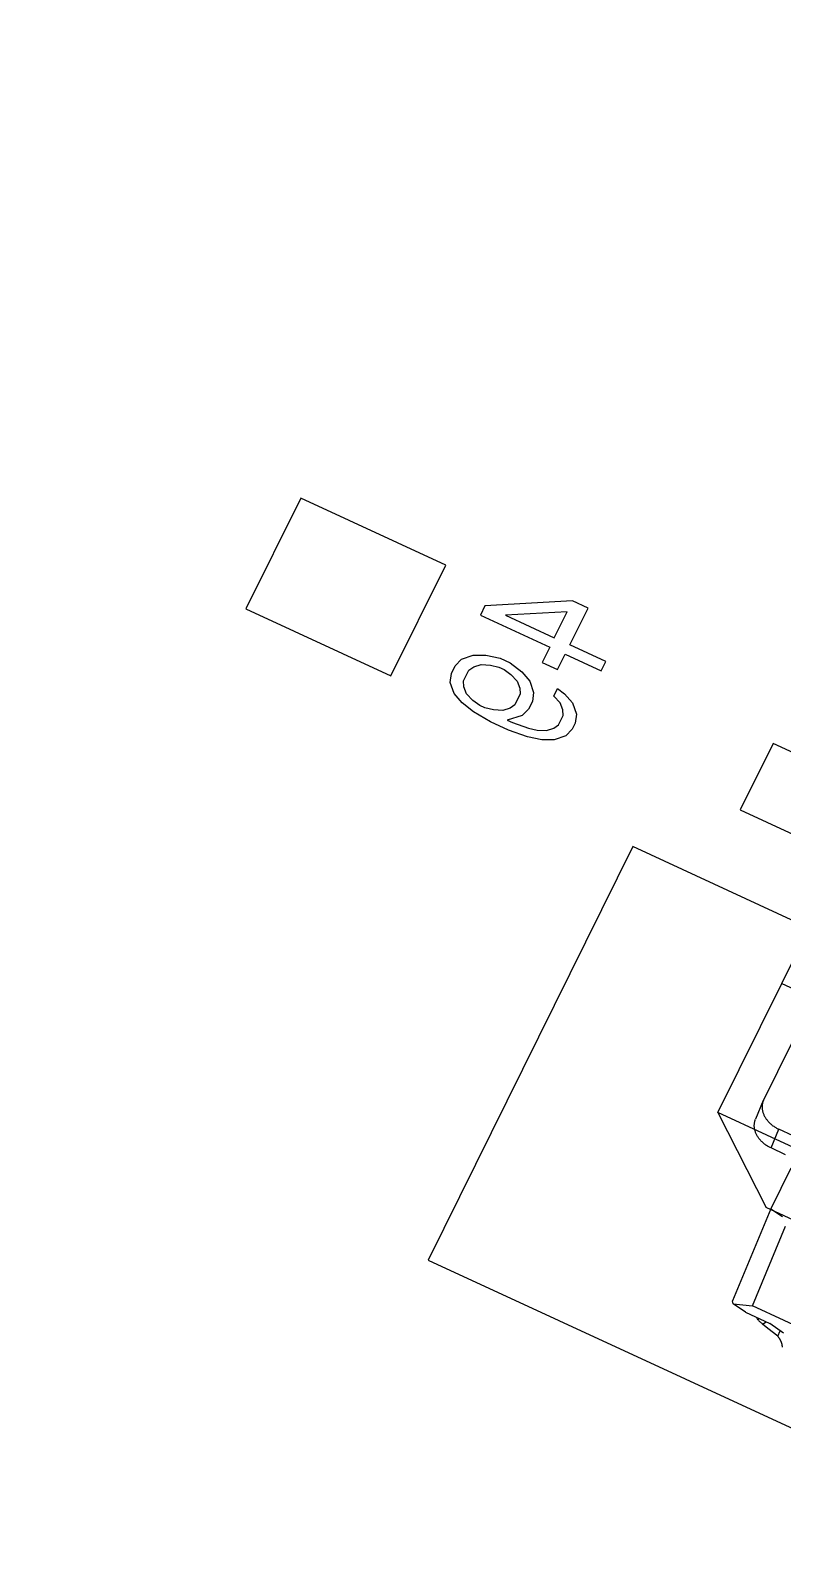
# Model space of a CAD drawing. Header units: millimetres. Extents: x 7 to 507, y -14 to 339.
# Drawn here: x 56.436 to 57.565, y 257.159 to 259.454 of the extents above; entities that cross this region are included whole.
import ezdxf

# ---------------------------------------------------------------- set-up
doc = ezdxf.new("R2010")
doc.units = ezdxf.units.MM
doc.header["$LTSCALE"] = 23.1
doc.layers.get('0').update_dxf_attribs({"linetype": 'CONTINUOUS'})
for name, color, linetype in [('01_ASM_ALL_AXIS', 7, 'CONTINUOUS'), ('_139725', 7, 'CONTINUOUS'), ('_424072', 7, 'CONTINUOUS')]:
    doc.layers.add(name, color=color, linetype=linetype)
doc.styles.get("Standard").update_dxf_attribs({"font": 'simplex.shx', "width": 0.8})
doc.dimstyles.get("Standard").update_dxf_attribs({"dimtxt": 3, "dimasz": 3, "dimexe": 2, "dimexo": 0.35, "dimtad": 1, "dimdec": 3, "dimzin": 0, "dimdsep": 46, "dimtxsty": 'Standard', "dimcen": 0.09, "dimadec": 3, "dimazin": 0, "dimtol": 1, "dimtp": 0.001, "dimtm": 0.001, "dimtfac": 1, "dimtdec": 3, "dimtofl": 0, "dimtmove": 0, "dimatfit": 3, "dimfxl": 0, "dimtolj": 1, "dimtzin": 0, "dimarcsym": 0})

msp = doc.modelspace()

# ---------------------------------------------------------------- linework, layer by layer
at = {"color": 4}
for p, q in [((57.5512, 258.3833), (57.5017, 258.2835)), ((57.8197, 258.2592), (57.5512, 258.3833)), ((57.5017, 258.2835), (57.7703, 258.1595)), ((57.4684, 257.8289), (57.5644, 258.0229)), ((57.5644, 258.0229), (57.7677, 257.929)), ((57.6208, 257.7585), (57.4684, 257.8289))]:
    msp.add_line(p, q, dxfattribs=at)
at = {"color": 1}
for p, q in [((57.3407, 258.2284), (57.0332, 257.6075)), ((57.6056, 258.1061), (57.3407, 258.2284)), ((57.5644, 258.0229), (57.6056, 258.1061)), ((57.4684, 257.8289), (57.5406, 257.6865)), ((57.6603, 257.6312), (57.5406, 257.6865)), ((57.0332, 257.6075), (58.5576, 256.9035))]:
    msp.add_line(p, q, dxfattribs=at)
at = {"layer": '01_ASM_ALL_AXIS', "color": 4}
for p, q in [((56.8417, 258.7518), (56.7594, 258.5854)), ((57.0595, 258.6512), (56.8417, 258.7518)), ((56.9771, 258.4849), (57.0595, 258.6512)), ((56.7594, 258.5854), (56.9771, 258.4849)), ((57.1184, 258.5899), (57.1115, 258.5761)), ((57.2501, 258.5972), (57.1184, 258.5899)), ((57.2458, 258.5311), (57.2732, 258.5865)), ((57.2732, 258.5865), (57.2501, 258.5972)), ((57.1115, 258.5761), (57.2157, 258.5279)), ((57.2421, 258.5811), (57.1493, 258.5757)), ((57.1493, 258.5757), (57.2226, 258.5418)), ((57.2226, 258.5418), (57.2421, 258.5811)), ((57.0833, 258.5096), (57.1006, 258.5158)), ((57.1006, 258.5158), (57.1195, 258.5156)), ((57.1195, 258.5156), (57.1411, 258.5113)), ((57.2157, 258.5279), (57.2043, 258.5048)), ((57.2275, 258.4941), (57.2389, 258.5172)), ((57.2389, 258.5172), (57.293, 258.4923)), ((57.2998, 258.5061), (57.2458, 258.5311)), ((57.068, 258.4883), (57.0737, 258.4999)), ((57.0737, 258.4999), (57.0833, 258.5096)), ((57.0862, 258.4771), (57.0942, 258.4932)), ((57.0942, 258.4932), (57.1015, 258.4984)), ((57.1015, 258.4984), (57.1126, 258.5018)), ((57.1126, 258.5018), (57.1265, 258.501)), ((57.1265, 258.501), (57.1392, 258.498)), ((57.1392, 258.498), (57.147, 258.4944)), ((57.1411, 258.5113), (57.1565, 258.5042)), ((57.147, 258.4944), (57.1574, 258.4868)), ((57.1565, 258.5042), (57.1736, 258.4907)), ((57.2043, 258.5048), (57.2275, 258.4941)), ((57.293, 258.4923), (57.2998, 258.5061)), ((57.0662, 258.475), (57.068, 258.4883)), ((57.072, 258.4581), (57.0662, 258.475)), ((57.0866, 258.4684), (57.0862, 258.4771)), ((57.1574, 258.4868), (57.1667, 258.4768)), ((57.1667, 258.4768), (57.171, 258.4663)), ((57.1736, 258.4907), (57.1856, 258.4766)), ((57.1856, 258.4766), (57.1914, 258.4597)), ((57.084, 258.444), (57.072, 258.4581)), ((57.0909, 258.4579), (57.0866, 258.4684)), ((57.1002, 258.4479), (57.0909, 258.4579)), ((57.1106, 258.4402), (57.1002, 258.4479)), ((57.1714, 258.4576), (57.1634, 258.4414)), ((57.171, 258.4663), (57.1714, 258.4576)), ((57.1896, 258.4464), (57.1839, 258.4348)), ((57.1914, 258.4597), (57.1896, 258.4464)), ((57.2219, 258.4541), (57.2276, 258.4657)), ((57.2312, 258.4442), (57.2219, 258.4541)), ((57.2276, 258.4657), (57.2381, 258.458)), ((57.2381, 258.458), (57.2501, 258.444)), ((57.1011, 258.4305), (57.084, 258.444)), ((57.1269, 258.4157), (57.1011, 258.4305)), ((57.1184, 258.4367), (57.1106, 258.4402)), ((57.1311, 258.4336), (57.1184, 258.4367)), ((57.145, 258.4329), (57.1311, 258.4336)), ((57.1561, 258.4363), (57.145, 258.4329)), ((57.1743, 258.425), (57.152, 258.4183)), ((57.1634, 258.4414), (57.1561, 258.4363)), ((57.1839, 258.4348), (57.1743, 258.425)), ((57.229, 258.4111), (57.2359, 258.425)), ((57.2355, 258.4337), (57.2312, 258.4442)), ((57.2359, 258.425), (57.2355, 258.4337)), ((57.2501, 258.444), (57.2559, 258.4271)), ((57.2559, 258.4271), (57.2541, 258.4137)), ((57.154, 258.4032), (57.1269, 258.4157)), ((57.152, 258.4183), (57.1597, 258.4148)), ((57.1821, 258.393), (57.154, 258.4032)), ((57.1597, 258.4148), (57.184, 258.4064)), ((57.184, 258.4064), (57.1967, 258.4033)), ((57.1967, 258.4033), (57.2106, 258.4026)), ((57.2106, 258.4026), (57.2218, 258.406)), ((57.2218, 258.406), (57.229, 258.4111)), ((57.2495, 258.4045), (57.2399, 258.3947)), ((57.2541, 258.4137), (57.2495, 258.4045)), ((57.2037, 258.3887), (57.1821, 258.393)), ((57.2226, 258.3885), (57.2037, 258.3887)), ((57.2399, 258.3947), (57.2226, 258.3885))]:
    msp.add_line(p, q, dxfattribs=at)
at = {"layer": '_139725', "color": 7}
for p, q in [((57.5779, 257.7456), (57.5477, 257.6846)), ((57.5477, 257.6846), (57.4904, 257.5462)), ((57.5477, 257.6846), (57.5655, 257.6731)), ((57.5202, 257.5387), (57.5697, 257.6584)), ((57.4913, 257.5419), (57.4904, 257.5462)), ((57.5098, 257.529), (57.4913, 257.5419)), ((57.4913, 257.5419), (57.5202, 257.5387)), ((57.5098, 257.529), (57.5461, 257.5122)), ((57.6581, 257.475), (57.5202, 257.5387)), ((57.5669, 257.4978), (57.5461, 257.5122))]:
    msp.add_line(p, q, dxfattribs=at)
at = {"layer": '_424072', "color": 7}
for p, q in [((57.5784, 257.9316), (57.5372, 257.8484)), ((57.5365, 257.847), (57.5249, 257.8188)), ((57.5372, 257.8484), (57.5365, 257.847)), ((57.5815, 257.7939), (57.5597, 257.804)), ((57.5699, 257.7657), (57.5481, 257.7758)), ((57.5307, 257.5193), (57.528, 257.5182)), ((57.5354, 257.5114), (57.5406, 257.5147)), ((57.5433, 257.5045), (57.5354, 257.5114)), ((57.5583, 257.493), (57.5433, 257.5045)), ((57.5583, 257.493), (57.5617, 257.5013))]:
    msp.add_line(p, q, dxfattribs=at)
at = {"layer": '_424072', "color": 9}
msp.add_line((57.5481, 257.7758), (57.5597, 257.804), dxfattribs=at)
at = {"layer": '_424072', "color": 7}
for points in [[(57.5365, 257.847), (57.5362, 257.8462), (57.5359, 257.8454), (57.5357, 257.8446), (57.5354, 257.8438), (57.5352, 257.843), (57.5351, 257.8421), (57.5349, 257.8413), (57.5348, 257.8404), (57.5347, 257.8396), (57.5347, 257.8387), (57.5347, 257.8379), (57.5347, 257.837), (57.5347, 257.8361), (57.5348, 257.8353), (57.5348, 257.8344), (57.535, 257.8335), (57.5351, 257.8326), (57.5353, 257.8317), (57.5355, 257.8309), (57.5357, 257.83), (57.536, 257.8291), (57.5363, 257.8281), (57.5367, 257.8271), (57.5371, 257.8261), (57.5375, 257.8251), (57.538, 257.8241), (57.5385, 257.8231), (57.5391, 257.8221), (57.5397, 257.8211), (57.5403, 257.8201), (57.541, 257.8192), (57.5416, 257.8183), (57.5423, 257.8174), (57.5431, 257.8164), (57.5439, 257.8155), (57.5447, 257.8146), (57.5455, 257.8138), (57.5464, 257.813), (57.5473, 257.8121), (57.5482, 257.8113), (57.5492, 257.8105), (57.5501, 257.8097), (57.5511, 257.809), (57.5522, 257.8083), (57.5532, 257.8076), (57.5542, 257.8069), (57.5553, 257.8063), (57.5564, 257.8056), (57.5575, 257.805), (57.5586, 257.8045), (57.5597, 257.804)], [(57.5481, 257.7758), (57.547, 257.7763), (57.5459, 257.7769), (57.5448, 257.7775), (57.5437, 257.7781), (57.5426, 257.7787), (57.5415, 257.7794), (57.5405, 257.7801), (57.5395, 257.7808), (57.5385, 257.7816), (57.5375, 257.7824), (57.5366, 257.7832), (57.5356, 257.784), (57.5347, 257.7848), (57.5339, 257.7856), (57.533, 257.7865), (57.5322, 257.7874), (57.5314, 257.7883), (57.5307, 257.7892), (57.53, 257.7901), (57.5293, 257.791), (57.5287, 257.792), (57.528, 257.793), (57.5274, 257.7939), (57.5269, 257.7949), (57.5264, 257.7959), (57.5259, 257.7969), (57.5254, 257.7979), (57.525, 257.7989), (57.5247, 257.7999), (57.5243, 257.801), (57.5241, 257.8018), (57.5238, 257.8027), (57.5236, 257.8036), (57.5235, 257.8045), (57.5233, 257.8054), (57.5232, 257.8062), (57.5231, 257.8071), (57.523, 257.808), (57.523, 257.8088), (57.523, 257.8097), (57.523, 257.8106), (57.5231, 257.8114), (57.5232, 257.8123), (57.5233, 257.8131), (57.5234, 257.814), (57.5236, 257.8148), (57.5238, 257.8156), (57.524, 257.8164), (57.5243, 257.8172), (57.5245, 257.818), (57.5249, 257.8188)], [(57.528, 257.5182), (57.5286, 257.5176), (57.5291, 257.517), (57.5297, 257.5164), (57.5303, 257.5159), (57.5309, 257.5153), (57.5316, 257.5147), (57.5322, 257.5141), (57.5328, 257.5136), (57.5334, 257.513), (57.5341, 257.5125), (57.5347, 257.5119), (57.5354, 257.5114)], [(57.5653, 257.4764), (57.5653, 257.4769), (57.5652, 257.4774), (57.5652, 257.4779), (57.5651, 257.4785), (57.5651, 257.479), (57.565, 257.4795), (57.5649, 257.48), (57.5648, 257.4805), (57.5647, 257.481), (57.5646, 257.4815), (57.5644, 257.482), (57.5643, 257.4825), (57.5641, 257.483), (57.5639, 257.4835), (57.5638, 257.484), (57.5636, 257.4845), (57.5634, 257.4849), (57.5631, 257.4855), (57.5629, 257.486), (57.5626, 257.4866), (57.5624, 257.4871), (57.5621, 257.4876), (57.5618, 257.4882), (57.5615, 257.4887), (57.5612, 257.4892), (57.5608, 257.4897), (57.5605, 257.4902), (57.5601, 257.4907), (57.5598, 257.4912), (57.5594, 257.4916), (57.5591, 257.4921), (57.5587, 257.4926), (57.5583, 257.493)]]:
    msp.add_lwpolyline(points, dxfattribs=at)
msp.add_arc((57.6151, 257.57), 0.1014, 208.7927, 210.759, dxfattribs=at)

# ---------------------------------------------------------------- leaders
at = {"color": 2}
msp.add_leader([(59.1773, 259.4538), (51.777, 233.007), (48.777, 233.007)], dimstyle='Standard', override={"dimtad": 0}, dxfattribs=at)

doc.saveas('drawing.dxf')
